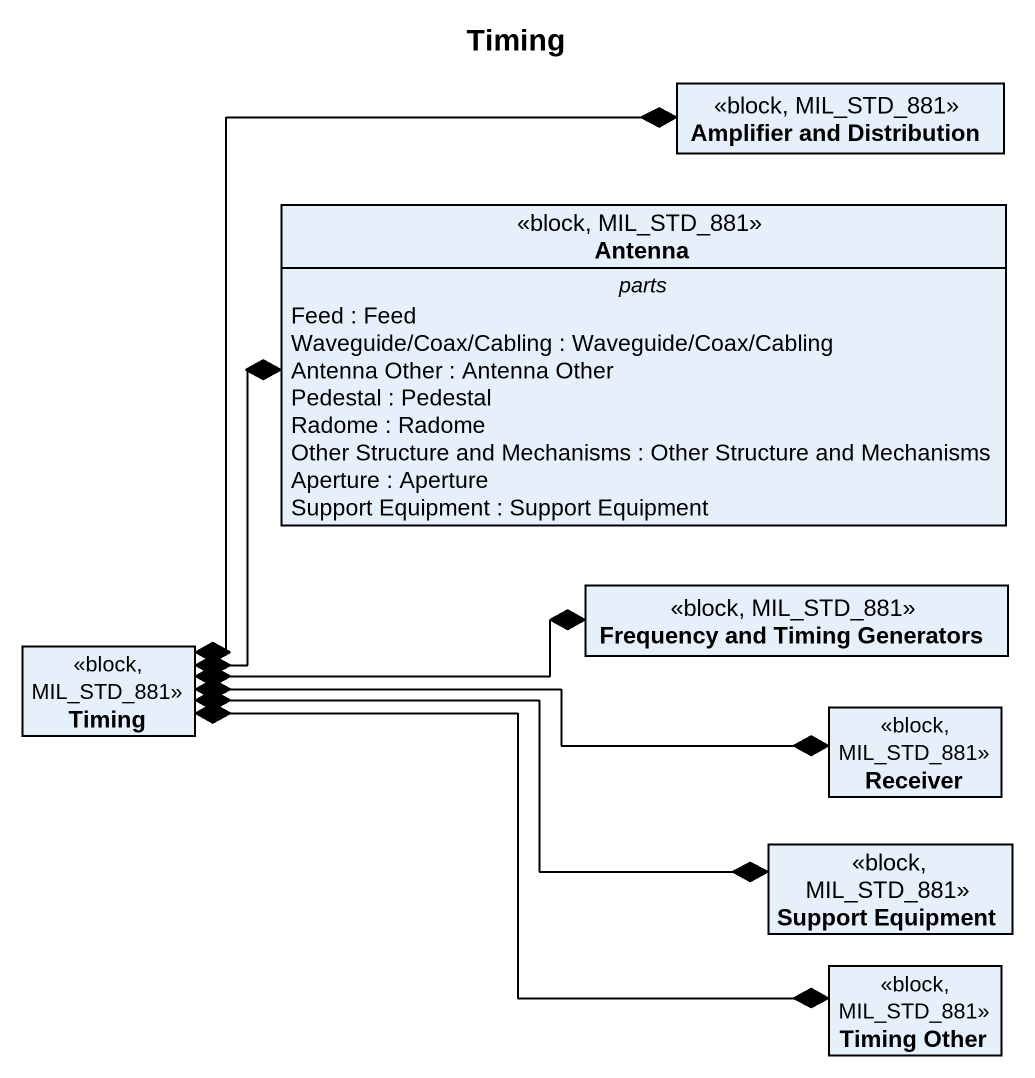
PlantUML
@startuml
title Timing
hide circle
hide empty members
class "Amplifier and Distribution" as Amplifier_and_Distribution <<block, MIL_STD_881>>
class Antenna <<block, MIL_STD_881>> {
  -- parts --
  Feed : Feed
  Waveguide/Coax/Cabling : Waveguide/Coax/Cabling
  Antenna Other : Antenna Other
  Pedestal : Pedestal
  Radome : Radome
  Other Structure and Mechanisms : Other Structure and Mechanisms
  Aperture : Aperture
  Support Equipment : Support Equipment
}
class "Frequency and Timing Generators" as Frequency_and_Timing <<block, MIL_STD_881>>
class Timing <<block, MIL_STD_881>>
class Receiver <<block, MIL_STD_881>>
class "Support Equipment" as Support_Equipment <<block, MIL_STD_881>>
class "Timing Other" as Timing_Other <<block, MIL_STD_881>>
Timing *-up-* Amplifier_and_Distribution
Timing *-up-* Antenna
Timing *-right-* Frequency_and_Timing
Timing *-right-* Receiver
Timing *-right-* Support_Equipment
Timing *-right-* Timing_Other
@enduml
